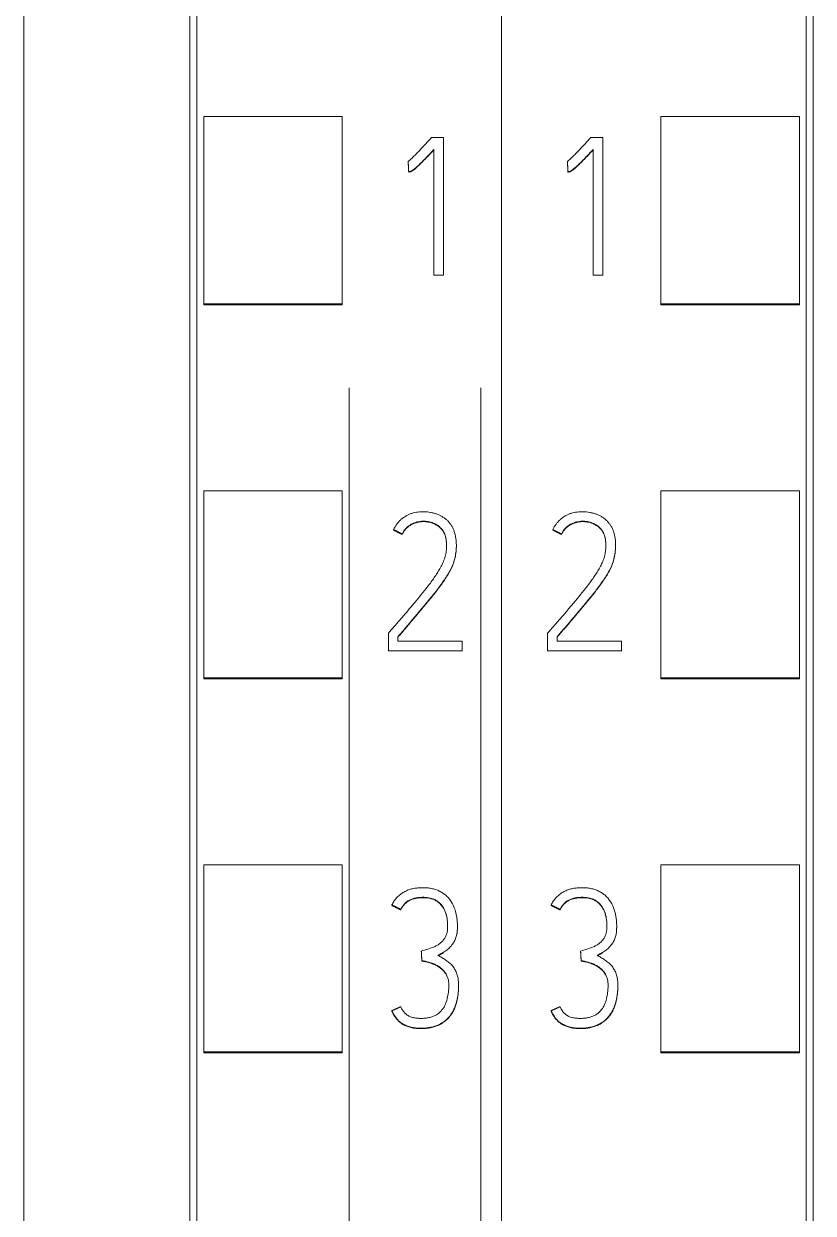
# Model space of a CAD drawing. Header units: millimetres. Extents: x 1359 to 3577, y 1336 to 3557.
# Drawn here: x 2708.67 to 2720.07, y 2962.39 to 2979.56 of the extents above; entities that cross this region are included whole.
import ezdxf

# ---------------------------------------------------------------- set-up
doc = ezdxf.new("R2010")
doc.units = ezdxf.units.MM
doc.layers.add('000-PI-Oprema', color=30, linetype='Continuous', lineweight=5)

msp = doc.modelspace()

# ---------------------------------------------------------------- linework, layer by layer
at = {"layer": '000-PI-Oprema', "color": 0, "linetype": 'ByBlock', "lineweight": 0}
for p, q in [((2715.571, 3041.237), (2715.571, 2927.819)), ((2715.571, 3041.237), (2715.571, 2927.819)), ((2711.171, 2930.141), (2711.171, 3038.956)), ((2719.971, 3038.956), (2719.971, 2930.141)), ((2711.271, 2975.522), (2711.271, 2978.224)), ((2711.271, 2978.224), (2713.271, 2978.224)), ((2713.271, 2975.522), (2713.271, 2978.224)), ((2717.871, 2975.522), (2717.871, 2978.224)), ((2719.871, 2978.224), (2717.871, 2978.224)), ((2719.871, 2975.522), (2719.871, 2978.224)), ((2714.732, 2977.922), (2714.558, 2977.922)), ((2714.732, 2975.934), (2714.732, 2977.922)), ((2717.032, 2977.922), (2716.858, 2977.922)), ((2717.032, 2975.934), (2717.032, 2977.922)), ((2714.594, 2977.75), (2714.594, 2975.934)), ((2716.894, 2977.75), (2716.894, 2975.934)), ((2714.222, 2977.577), (2714.222, 2977.57)), ((2716.522, 2977.577), (2716.522, 2977.57)), ((2714.23, 2977.429), (2714.23, 2977.423)), ((2716.53, 2977.429), (2716.53, 2977.423)), ((2714.594, 2975.934), (2714.732, 2975.934)), ((2716.894, 2975.934), (2717.032, 2975.934)), ((2711.271, 2975.506), (2711.271, 2975.522)), ((2711.271, 2975.522), (2713.271, 2975.522)), ((2711.271, 2975.506), (2713.271, 2975.506)), ((2713.271, 2975.506), (2713.271, 2975.522)), ((2717.871, 2975.506), (2717.871, 2975.522)), ((2719.871, 2975.522), (2717.871, 2975.522)), ((2719.871, 2975.506), (2717.871, 2975.506)), ((2719.871, 2975.506), (2719.871, 2975.522)), ((2713.371, 2974.306), (2713.371, 2910.351)), ((2715.271, 2974.306), (2715.271, 2910.351)), ((2711.271, 2970.12), (2711.271, 2972.822)), ((2711.271, 2972.822), (2713.271, 2972.822)), ((2713.271, 2970.12), (2713.271, 2972.822)), ((2717.871, 2970.12), (2717.871, 2972.822)), ((2719.871, 2972.822), (2717.871, 2972.822)), ((2719.871, 2970.12), (2719.871, 2972.822)), ((2714.011, 2972.261), (2714.011, 2972.255)), ((2714.136, 2972.197), (2714.136, 2972.191)), ((2716.311, 2972.261), (2716.311, 2972.255)), ((2716.436, 2972.197), (2716.436, 2972.191)), ((2714.918, 2972.029), (2714.918, 2972.035)), ((2717.218, 2972.029), (2717.218, 2972.035)), ((2713.936, 2970.765), (2713.936, 2970.51)), ((2714.075, 2970.648), (2714.075, 2970.715)), ((2715.001, 2970.648), (2714.075, 2970.648)), ((2715.001, 2970.51), (2715.001, 2970.648)), ((2716.236, 2970.765), (2716.236, 2970.51)), ((2716.375, 2970.648), (2716.375, 2970.715)), ((2717.301, 2970.648), (2716.375, 2970.648)), ((2717.301, 2970.51), (2717.301, 2970.648)), ((2713.936, 2970.51), (2713.936, 2970.504)), ((2713.936, 2970.51), (2715.001, 2970.51)), ((2715.001, 2970.51), (2715.001, 2970.504)), ((2716.236, 2970.51), (2716.236, 2970.504)), ((2716.236, 2970.51), (2717.301, 2970.51)), ((2717.301, 2970.51), (2717.301, 2970.504)), ((2711.271, 2970.106), (2711.271, 2970.12)), ((2711.271, 2970.12), (2713.271, 2970.12)), ((2713.271, 2970.106), (2713.271, 2970.12)), ((2717.871, 2970.106), (2717.871, 2970.12)), ((2719.871, 2970.12), (2717.871, 2970.12)), ((2719.871, 2970.106), (2719.871, 2970.12)), ((2711.271, 2970.106), (2713.271, 2970.106)), ((2719.871, 2970.106), (2717.871, 2970.106)), ((2711.271, 2964.719), (2711.271, 2967.42)), ((2711.271, 2967.42), (2713.271, 2967.42)), ((2713.271, 2964.719), (2713.271, 2967.42)), ((2717.871, 2964.719), (2717.871, 2967.42)), ((2719.871, 2967.42), (2717.871, 2967.42)), ((2719.871, 2964.719), (2719.871, 2967.42)), ((2713.987, 2966.841), (2713.987, 2966.835)), ((2714.115, 2966.778), (2714.115, 2966.771)), ((2716.287, 2966.841), (2716.287, 2966.835)), ((2716.415, 2966.778), (2716.415, 2966.771)), ((2714.933, 2966.523), (2714.933, 2966.529)), ((2717.233, 2966.523), (2717.233, 2966.529)), ((2714.412, 2966.176), (2714.412, 2966.17)), ((2716.712, 2966.176), (2716.712, 2966.17)), ((2714.42, 2966.038), (2714.42, 2966.031)), ((2716.72, 2966.038), (2716.72, 2966.031)), ((2714.95, 2965.67), (2714.95, 2965.676)), ((2717.25, 2965.67), (2717.25, 2965.676)), ((2713.987, 2965.314), (2713.987, 2965.308)), ((2716.287, 2965.314), (2716.287, 2965.308)), ((2711.271, 2964.706), (2711.271, 2964.719)), ((2711.271, 2964.719), (2713.271, 2964.719)), ((2711.271, 2964.706), (2713.271, 2964.706)), ((2713.271, 2964.706), (2713.271, 2964.719)), ((2717.871, 2964.706), (2717.871, 2964.719)), ((2719.871, 2964.719), (2717.871, 2964.719)), ((2719.871, 2964.706), (2717.871, 2964.706)), ((2719.871, 2964.706), (2719.871, 2964.719))]:
    msp.add_line(p, q, dxfattribs=at)
for points, knots in [([(2711.071, 2929.856), (2711.071, 2933.196), (2711.071, 2941.161), (2711.071, 2953.801), (2711.071, 2969.287), (2711.071, 2983.582), (2711.071, 2997.792), (2711.071, 3012.358), (2711.071, 3026.528), (2711.071, 3036.098), (2711.071, 3039.142)], [0, 0, 0, 0, 0.091483, 0.21812, 0.346206, 0.515858, 0.610111, 0.736264, 0.916066, 1, 1, 1, 1]), ([(2720.071, 3039.142), (2720.071, 3036.098), (2720.071, 3026.528), (2720.071, 3012.358), (2720.071, 2997.792), (2720.071, 2983.582), (2720.071, 2969.287), (2720.071, 2953.801), (2720.071, 2941.161), (2720.071, 2933.196), (2720.071, 2929.856)], [0, 0, 0, 0, 0.083934, 0.263736, 0.389889, 0.484142, 0.653794, 0.78188, 0.908517, 1, 1, 1, 1]), ([(2708.671, 3036.077), (2708.671, 3034.053), (2708.671, 3025.504), (2708.671, 3012.358), (2708.671, 2997.792), (2708.671, 2983.582), (2708.671, 2969.287), (2708.671, 2953.801), (2708.671, 2941.043), (2708.671, 2932.161), (2708.671, 2927.904), (2708.671, 2927.106)], [0, 0, 0, 0, 0.055935, 0.236292, 0.362833, 0.457376, 0.627551, 0.756032, 0.883059, 0.978086, 1, 1, 1, 1]), ([(2714.558, 2977.922), (2714.531, 2977.892), (2714.504, 2977.862), (2714.45, 2977.803), (2714.422, 2977.774), (2714.381, 2977.73), (2714.367, 2977.715), (2714.339, 2977.686), (2714.325, 2977.672), (2714.297, 2977.643), (2714.282, 2977.63), (2714.252, 2977.603), (2714.237, 2977.589), (2714.222, 2977.577)], [0, 0, 0, 0, 0.25, 0.25, 0.5, 0.5, 0.625, 0.625, 0.75, 0.75, 0.875, 0.875, 1, 1, 1, 1]), ([(2716.858, 2977.922), (2716.831, 2977.892), (2716.804, 2977.862), (2716.75, 2977.803), (2716.722, 2977.774), (2716.681, 2977.73), (2716.667, 2977.715), (2716.639, 2977.686), (2716.625, 2977.672), (2716.597, 2977.643), (2716.582, 2977.63), (2716.552, 2977.603), (2716.537, 2977.589), (2716.522, 2977.577)], [0, 0, 0, 0, 0.25, 0.25, 0.5, 0.5, 0.625, 0.625, 0.75, 0.75, 0.875, 0.875, 1, 1, 1, 1]), ([(2714.23, 2977.429), (2714.235, 2977.429), (2714.24, 2977.43), (2714.251, 2977.432), (2714.256, 2977.433), (2714.265, 2977.437), (2714.27, 2977.439), (2714.279, 2977.444), (2714.283, 2977.447), (2714.296, 2977.456), (2714.304, 2977.462), (2714.32, 2977.475), (2714.328, 2977.482), (2714.351, 2977.502), (2714.366, 2977.516), (2714.395, 2977.544), (2714.41, 2977.558), (2714.453, 2977.602), (2714.481, 2977.631), (2714.538, 2977.691), (2714.566, 2977.721), (2714.594, 2977.75)], [0, 0, 0, 0, 0.03125, 0.03125, 0.0625, 0.0625, 0.09375, 0.09375, 0.125, 0.125, 0.1875, 0.1875, 0.25, 0.25, 0.375, 0.375, 0.5, 0.5, 0.75, 0.75, 1, 1, 1, 1]), ([(2714.594, 2977.744), (2714.566, 2977.714), (2714.538, 2977.684), (2714.481, 2977.625), (2714.453, 2977.596), (2714.41, 2977.552), (2714.395, 2977.538), (2714.365, 2977.51), (2714.35, 2977.496), (2714.327, 2977.475), (2714.32, 2977.469), (2714.304, 2977.456), (2714.296, 2977.45), (2714.283, 2977.441), (2714.279, 2977.438), (2714.27, 2977.433), (2714.265, 2977.431), (2714.256, 2977.427), (2714.251, 2977.426), (2714.24, 2977.424), (2714.235, 2977.423), (2714.23, 2977.423)], [0, 0, 0, 0, 0.25, 0.25, 0.5, 0.5, 0.625, 0.625, 0.75, 0.75, 0.8125, 0.8125, 0.875, 0.875, 0.90625, 0.90625, 0.9375, 0.9375, 0.96875, 0.96875, 1, 1, 1, 1]), ([(2716.53, 2977.429), (2716.535, 2977.429), (2716.54, 2977.43), (2716.551, 2977.432), (2716.556, 2977.433), (2716.565, 2977.437), (2716.57, 2977.439), (2716.579, 2977.444), (2716.583, 2977.447), (2716.596, 2977.456), (2716.604, 2977.462), (2716.62, 2977.475), (2716.628, 2977.482), (2716.651, 2977.502), (2716.666, 2977.516), (2716.695, 2977.544), (2716.71, 2977.558), (2716.753, 2977.602), (2716.781, 2977.631), (2716.838, 2977.691), (2716.866, 2977.721), (2716.894, 2977.75)], [0, 0, 0, 0, 0.03125, 0.03125, 0.0625, 0.0625, 0.09375, 0.09375, 0.125, 0.125, 0.1875, 0.1875, 0.25, 0.25, 0.375, 0.375, 0.5, 0.5, 0.75, 0.75, 1, 1, 1, 1]), ([(2716.894, 2977.744), (2716.866, 2977.714), (2716.838, 2977.684), (2716.781, 2977.625), (2716.753, 2977.596), (2716.71, 2977.552), (2716.695, 2977.538), (2716.665, 2977.51), (2716.65, 2977.496), (2716.627, 2977.475), (2716.62, 2977.469), (2716.604, 2977.456), (2716.596, 2977.45), (2716.583, 2977.441), (2716.579, 2977.438), (2716.57, 2977.433), (2716.565, 2977.431), (2716.556, 2977.427), (2716.551, 2977.426), (2716.54, 2977.424), (2716.535, 2977.423), (2716.53, 2977.423)], [0, 0, 0, 0, 0.25, 0.25, 0.5, 0.5, 0.625, 0.625, 0.75, 0.75, 0.8125, 0.8125, 0.875, 0.875, 0.90625, 0.90625, 0.9375, 0.9375, 0.96875, 0.96875, 1, 1, 1, 1]), ([(2714.075, 2970.715), (2714.114, 2970.761), (2714.153, 2970.807), (2714.231, 2970.899), (2714.27, 2970.945), (2714.348, 2971.036), (2714.387, 2971.082), (2714.465, 2971.174), (2714.503, 2971.221), (2714.579, 2971.314), (2714.617, 2971.361), (2714.671, 2971.433), (2714.689, 2971.458), (2714.724, 2971.507), (2714.742, 2971.532), (2714.775, 2971.582), (2714.791, 2971.607), (2714.821, 2971.659), (2714.836, 2971.686), (2714.854, 2971.727), (2714.86, 2971.741), (2714.872, 2971.769), (2714.877, 2971.783), (2714.891, 2971.826), (2714.898, 2971.856), (2714.909, 2971.915), (2714.913, 2971.944), (2714.917, 2971.989), (2714.918, 2972.004), (2714.918, 2972.035), (2714.918, 2972.05), (2714.916, 2972.095), (2714.913, 2972.125), (2714.905, 2972.17), (2714.902, 2972.184), (2714.894, 2972.214), (2714.89, 2972.228), (2714.879, 2972.257), (2714.873, 2972.271), (2714.86, 2972.298), (2714.852, 2972.311), (2714.84, 2972.33), (2714.836, 2972.336), (2714.827, 2972.348), (2714.822, 2972.354), (2714.808, 2972.372), (2714.797, 2972.383), (2714.776, 2972.404), (2714.765, 2972.415), (2714.747, 2972.428), (2714.741, 2972.433), (2714.728, 2972.441), (2714.722, 2972.445), (2714.689, 2972.465), (2714.661, 2972.477), (2714.618, 2972.492), (2714.603, 2972.496), (2714.574, 2972.504), (2714.559, 2972.507), (2714.529, 2972.513), (2714.514, 2972.514), (2714.484, 2972.517), (2714.469, 2972.518), (2714.439, 2972.519), (2714.424, 2972.519), (2714.394, 2972.517), (2714.378, 2972.516), (2714.333, 2972.511), (2714.303, 2972.505), (2714.26, 2972.491), (2714.246, 2972.486), (2714.225, 2972.477), (2714.218, 2972.473), (2714.205, 2972.466), (2714.198, 2972.463), (2714.165, 2972.444), (2714.141, 2972.426), (2714.107, 2972.396), (2714.096, 2972.385), (2714.076, 2972.363), (2714.066, 2972.351), (2714.039, 2972.315), (2714.024, 2972.289), (2714.011, 2972.261)], [0, 0, 0, 0, 0.0625, 0.0625, 0.125, 0.125, 0.1875, 0.1875, 0.25, 0.25, 0.3125, 0.3125, 0.34375, 0.34375, 0.375, 0.375, 0.40625, 0.40625, 0.4375, 0.4375, 0.453125, 0.453125, 0.46875, 0.46875, 0.5, 0.5, 0.53125, 0.53125, 0.546875, 0.546875, 0.5625, 0.5625, 0.59375, 0.59375, 0.609375, 0.609375, 0.625, 0.625, 0.640625, 0.640625, 0.65625, 0.65625, 0.664063, 0.664063, 0.671875, 0.671875, 0.6875, 0.6875, 0.703125, 0.703125, 0.710938, 0.710938, 0.71875, 0.71875, 0.75, 0.75, 0.765625, 0.765625, 0.78125, 0.78125, 0.796875, 0.796875, 0.8125, 0.8125, 0.828125, 0.828125, 0.84375, 0.84375, 0.875, 0.875, 0.890625, 0.890625, 0.898438, 0.898438, 0.90625, 0.90625, 0.9375, 0.9375, 0.953125, 0.953125, 0.96875, 0.96875, 1, 1, 1, 1]), ([(2716.375, 2970.715), (2716.414, 2970.761), (2716.453, 2970.807), (2716.531, 2970.899), (2716.57, 2970.945), (2716.648, 2971.036), (2716.687, 2971.082), (2716.765, 2971.174), (2716.803, 2971.221), (2716.879, 2971.314), (2716.917, 2971.361), (2716.971, 2971.433), (2716.989, 2971.458), (2717.024, 2971.507), (2717.042, 2971.532), (2717.075, 2971.582), (2717.091, 2971.607), (2717.121, 2971.659), (2717.136, 2971.686), (2717.154, 2971.727), (2717.16, 2971.741), (2717.172, 2971.769), (2717.177, 2971.783), (2717.191, 2971.826), (2717.198, 2971.856), (2717.209, 2971.915), (2717.213, 2971.944), (2717.217, 2971.989), (2717.218, 2972.004), (2717.218, 2972.035), (2717.218, 2972.05), (2717.216, 2972.095), (2717.213, 2972.125), (2717.205, 2972.17), (2717.202, 2972.184), (2717.194, 2972.214), (2717.19, 2972.228), (2717.179, 2972.257), (2717.173, 2972.271), (2717.16, 2972.298), (2717.152, 2972.311), (2717.14, 2972.33), (2717.136, 2972.336), (2717.127, 2972.348), (2717.122, 2972.354), (2717.108, 2972.372), (2717.097, 2972.383), (2717.076, 2972.404), (2717.065, 2972.415), (2717.047, 2972.428), (2717.041, 2972.433), (2717.028, 2972.441), (2717.022, 2972.445), (2716.989, 2972.465), (2716.961, 2972.477), (2716.918, 2972.492), (2716.903, 2972.496), (2716.874, 2972.504), (2716.859, 2972.507), (2716.829, 2972.513), (2716.814, 2972.514), (2716.784, 2972.517), (2716.769, 2972.518), (2716.739, 2972.519), (2716.724, 2972.519), (2716.694, 2972.517), (2716.678, 2972.516), (2716.633, 2972.511), (2716.603, 2972.505), (2716.56, 2972.491), (2716.546, 2972.486), (2716.525, 2972.477), (2716.518, 2972.473), (2716.505, 2972.466), (2716.498, 2972.463), (2716.465, 2972.444), (2716.441, 2972.426), (2716.407, 2972.396), (2716.396, 2972.385), (2716.376, 2972.363), (2716.366, 2972.351), (2716.339, 2972.315), (2716.324, 2972.289), (2716.311, 2972.261)], [0, 0, 0, 0, 0.0625, 0.0625, 0.125, 0.125, 0.1875, 0.1875, 0.25, 0.25, 0.3125, 0.3125, 0.34375, 0.34375, 0.375, 0.375, 0.40625, 0.40625, 0.4375, 0.4375, 0.453125, 0.453125, 0.46875, 0.46875, 0.5, 0.5, 0.53125, 0.53125, 0.546875, 0.546875, 0.5625, 0.5625, 0.59375, 0.59375, 0.609375, 0.609375, 0.625, 0.625, 0.640625, 0.640625, 0.65625, 0.65625, 0.664063, 0.664063, 0.671875, 0.671875, 0.6875, 0.6875, 0.703125, 0.703125, 0.710938, 0.710938, 0.71875, 0.71875, 0.75, 0.75, 0.765625, 0.765625, 0.78125, 0.78125, 0.796875, 0.796875, 0.8125, 0.8125, 0.828125, 0.828125, 0.84375, 0.84375, 0.875, 0.875, 0.890625, 0.890625, 0.898438, 0.898438, 0.90625, 0.90625, 0.9375, 0.9375, 0.953125, 0.953125, 0.96875, 0.96875, 1, 1, 1, 1]), ([(2714.136, 2972.197), (2714.147, 2972.221), (2714.161, 2972.243), (2714.185, 2972.273), (2714.194, 2972.282), (2714.212, 2972.301), (2714.222, 2972.309), (2714.254, 2972.332), (2714.276, 2972.344), (2714.325, 2972.364), (2714.35, 2972.371), (2714.388, 2972.378), (2714.401, 2972.38), (2714.426, 2972.382), (2714.44, 2972.383), (2714.479, 2972.382), (2714.504, 2972.38), (2714.542, 2972.371), (2714.555, 2972.368), (2714.579, 2972.359), (2714.591, 2972.354), (2714.626, 2972.338), (2714.648, 2972.324), (2714.679, 2972.3), (2714.688, 2972.291), (2714.706, 2972.272), (2714.714, 2972.262), (2714.726, 2972.246), (2714.729, 2972.24), (2714.736, 2972.229), (2714.745, 2972.212), (2714.752, 2972.194), (2714.76, 2972.169), (2714.763, 2972.156), (2714.769, 2972.131), (2714.771, 2972.118), (2714.774, 2972.093), (2714.775, 2972.08), (2714.777, 2972.054), (2714.777, 2972.041), (2714.777, 2972.015), (2714.776, 2972.002), (2714.774, 2971.976), (2714.773, 2971.963), (2714.768, 2971.925), (2714.763, 2971.899), (2714.753, 2971.862), (2714.75, 2971.85), (2714.741, 2971.825), (2714.737, 2971.813), (2714.722, 2971.777), (2714.711, 2971.754), (2714.687, 2971.708), (2714.674, 2971.686), (2714.648, 2971.642), (2714.634, 2971.621), (2714.591, 2971.557), (2714.562, 2971.515), (2714.469, 2971.391), (2714.404, 2971.312), (2714.305, 2971.193), (2714.272, 2971.154), (2714.205, 2971.076), (2714.172, 2971.037), (2714.104, 2970.959), (2714.071, 2970.92), (2714.003, 2970.842), (2713.97, 2970.804), (2713.936, 2970.765)], [0, 0, 0, 0, 0.03125, 0.03125, 0.046875, 0.046875, 0.0625, 0.0625, 0.09375, 0.09375, 0.125, 0.125, 0.140625, 0.140625, 0.15625, 0.15625, 0.1875, 0.1875, 0.203125, 0.203125, 0.21875, 0.21875, 0.25, 0.25, 0.265625, 0.265625, 0.28125, 0.28125, 0.289063, 0.289063, 0.296875, 0.3125, 0.3125, 0.328125, 0.328125, 0.34375, 0.34375, 0.359375, 0.359375, 0.375, 0.375, 0.390625, 0.390625, 0.40625, 0.40625, 0.4375, 0.4375, 0.453125, 0.453125, 0.46875, 0.46875, 0.5, 0.5, 0.53125, 0.53125, 0.5625, 0.5625, 0.625, 0.625, 0.75, 0.75, 0.8125, 0.8125, 0.875, 0.875, 0.9375, 0.9375, 1, 1, 1, 1]), ([(2714.777, 2972.026), (2714.777, 2972.036), (2714.777, 2972.047), (2714.775, 2972.07), (2714.774, 2972.083), (2714.771, 2972.108), (2714.769, 2972.121), (2714.764, 2972.147), (2714.761, 2972.16), (2714.753, 2972.184), (2714.749, 2972.196), (2714.74, 2972.214), (2714.737, 2972.22), (2714.731, 2972.231), (2714.727, 2972.237), (2714.709, 2972.264), (2714.691, 2972.283), (2714.666, 2972.304), (2714.661, 2972.308), (2714.65, 2972.315), (2714.634, 2972.326), (2714.606, 2972.342), (2714.582, 2972.352), (2714.557, 2972.361), (2714.544, 2972.364), (2714.506, 2972.373), (2714.481, 2972.376), (2714.428, 2972.377), (2714.389, 2972.373), (2714.351, 2972.365), (2714.326, 2972.357), (2714.314, 2972.353), (2714.29, 2972.343), (2714.278, 2972.338), (2714.255, 2972.325), (2714.244, 2972.319), (2714.212, 2972.295), (2714.194, 2972.277), (2714.169, 2972.247), (2714.162, 2972.236), (2714.148, 2972.214), (2714.142, 2972.203), (2714.136, 2972.191)], [0, 0, 0, 0, 0.034384, 0.034384, 0.076368, 0.076368, 0.118351, 0.118351, 0.160334, 0.160334, 0.202317, 0.202317, 0.223309, 0.223309, 0.244301, 0.244301, 0.328267, 0.328267, 0.349259, 0.349259, 0.370251, 0.412234, 0.454217, 0.454217, 0.496201, 0.496201, 0.580167, 0.580167, 0.664134, 0.706117, 0.706117, 0.7481, 0.7481, 0.790084, 0.790084, 0.832067, 0.832067, 0.916033, 0.916033, 0.958017, 0.958017, 1, 1, 1, 1]), ([(2716.436, 2972.197), (2716.447, 2972.221), (2716.461, 2972.243), (2716.485, 2972.273), (2716.494, 2972.282), (2716.512, 2972.301), (2716.522, 2972.309), (2716.554, 2972.332), (2716.576, 2972.344), (2716.625, 2972.364), (2716.65, 2972.371), (2716.688, 2972.378), (2716.701, 2972.38), (2716.726, 2972.382), (2716.74, 2972.383), (2716.779, 2972.382), (2716.804, 2972.38), (2716.842, 2972.371), (2716.855, 2972.368), (2716.879, 2972.359), (2716.891, 2972.354), (2716.926, 2972.338), (2716.948, 2972.324), (2716.979, 2972.3), (2716.988, 2972.291), (2717.006, 2972.272), (2717.014, 2972.262), (2717.026, 2972.246), (2717.029, 2972.24), (2717.036, 2972.229), (2717.045, 2972.212), (2717.052, 2972.194), (2717.06, 2972.169), (2717.063, 2972.156), (2717.069, 2972.131), (2717.071, 2972.118), (2717.074, 2972.093), (2717.075, 2972.08), (2717.077, 2972.054), (2717.077, 2972.041), (2717.077, 2972.015), (2717.076, 2972.002), (2717.074, 2971.976), (2717.073, 2971.963), (2717.068, 2971.925), (2717.063, 2971.899), (2717.053, 2971.862), (2717.05, 2971.85), (2717.041, 2971.825), (2717.037, 2971.813), (2717.022, 2971.777), (2717.011, 2971.754), (2716.987, 2971.708), (2716.974, 2971.686), (2716.948, 2971.642), (2716.934, 2971.621), (2716.891, 2971.557), (2716.862, 2971.515), (2716.769, 2971.391), (2716.704, 2971.312), (2716.605, 2971.193), (2716.572, 2971.154), (2716.505, 2971.076), (2716.472, 2971.037), (2716.404, 2970.959), (2716.371, 2970.92), (2716.303, 2970.842), (2716.27, 2970.804), (2716.236, 2970.765)], [0, 0, 0, 0, 0.03125, 0.03125, 0.046875, 0.046875, 0.0625, 0.0625, 0.09375, 0.09375, 0.125, 0.125, 0.140625, 0.140625, 0.15625, 0.15625, 0.1875, 0.1875, 0.203125, 0.203125, 0.21875, 0.21875, 0.25, 0.25, 0.265625, 0.265625, 0.28125, 0.28125, 0.289062, 0.289062, 0.296875, 0.3125, 0.3125, 0.328125, 0.328125, 0.34375, 0.34375, 0.359375, 0.359375, 0.375, 0.375, 0.390625, 0.390625, 0.40625, 0.40625, 0.4375, 0.4375, 0.453125, 0.453125, 0.46875, 0.46875, 0.5, 0.5, 0.53125, 0.53125, 0.5625, 0.5625, 0.625, 0.625, 0.75, 0.75, 0.8125, 0.8125, 0.875, 0.875, 0.9375, 0.9375, 1, 1, 1, 1]), ([(2717.077, 2972.026), (2717.077, 2972.036), (2717.077, 2972.047), (2717.075, 2972.07), (2717.074, 2972.083), (2717.071, 2972.108), (2717.069, 2972.121), (2717.064, 2972.147), (2717.061, 2972.16), (2717.053, 2972.184), (2717.049, 2972.196), (2717.04, 2972.214), (2717.037, 2972.22), (2717.031, 2972.231), (2717.027, 2972.237), (2717.009, 2972.264), (2716.991, 2972.283), (2716.966, 2972.304), (2716.961, 2972.308), (2716.95, 2972.315), (2716.934, 2972.326), (2716.906, 2972.342), (2716.882, 2972.352), (2716.857, 2972.361), (2716.844, 2972.364), (2716.806, 2972.373), (2716.781, 2972.376), (2716.728, 2972.377), (2716.689, 2972.373), (2716.651, 2972.365), (2716.626, 2972.357), (2716.614, 2972.353), (2716.59, 2972.343), (2716.578, 2972.338), (2716.555, 2972.325), (2716.544, 2972.319), (2716.512, 2972.295), (2716.494, 2972.277), (2716.469, 2972.247), (2716.462, 2972.236), (2716.448, 2972.214), (2716.442, 2972.203), (2716.436, 2972.191)], [0, 0, 0, 0, 0.034384, 0.034384, 0.076368, 0.076368, 0.118351, 0.118351, 0.160334, 0.160334, 0.202317, 0.202317, 0.223309, 0.223309, 0.244301, 0.244301, 0.328267, 0.328267, 0.349259, 0.349259, 0.370251, 0.412234, 0.454217, 0.454217, 0.496201, 0.496201, 0.580167, 0.580167, 0.664134, 0.706117, 0.706117, 0.7481, 0.7481, 0.790084, 0.790084, 0.832067, 0.832067, 0.916033, 0.916033, 0.958017, 0.958017, 1, 1, 1, 1]), ([(2714.918, 2972.028), (2714.918, 2972.023), (2714.918, 2972.017), (2714.918, 2971.996), (2714.917, 2971.981), (2714.913, 2971.936), (2714.909, 2971.906), (2714.898, 2971.847), (2714.89, 2971.818), (2714.876, 2971.775), (2714.871, 2971.761), (2714.86, 2971.732), (2714.854, 2971.719), (2714.835, 2971.677), (2714.82, 2971.651), (2714.79, 2971.599), (2714.774, 2971.574), (2714.741, 2971.524), (2714.724, 2971.499), (2714.689, 2971.451), (2714.671, 2971.426), (2714.616, 2971.355), (2714.579, 2971.307), (2714.503, 2971.214), (2714.464, 2971.168), (2714.387, 2971.075), (2714.348, 2971.03), (2714.27, 2970.938), (2714.231, 2970.892), (2714.153, 2970.8), (2714.114, 2970.755), (2714.075, 2970.709)], [0, 0, 0, 0, 0.010377, 0.010377, 0.038652, 0.038652, 0.095202, 0.095202, 0.151752, 0.151752, 0.180027, 0.180027, 0.208302, 0.208302, 0.264851, 0.264851, 0.321401, 0.321401, 0.377951, 0.377951, 0.434501, 0.434501, 0.547601, 0.547601, 0.660701, 0.660701, 0.7738, 0.7738, 0.8869, 0.8869, 1, 1, 1, 1]), ([(2717.218, 2972.028), (2717.218, 2972.023), (2717.218, 2972.017), (2717.218, 2971.996), (2717.217, 2971.981), (2717.213, 2971.936), (2717.209, 2971.906), (2717.198, 2971.847), (2717.19, 2971.818), (2717.176, 2971.775), (2717.171, 2971.761), (2717.16, 2971.732), (2717.154, 2971.719), (2717.135, 2971.677), (2717.12, 2971.651), (2717.09, 2971.599), (2717.074, 2971.574), (2717.041, 2971.524), (2717.024, 2971.499), (2716.989, 2971.451), (2716.971, 2971.426), (2716.916, 2971.355), (2716.879, 2971.307), (2716.803, 2971.214), (2716.764, 2971.168), (2716.687, 2971.075), (2716.648, 2971.03), (2716.57, 2970.938), (2716.531, 2970.892), (2716.453, 2970.8), (2716.414, 2970.755), (2716.375, 2970.709)], [0, 0, 0, 0, 0.010377, 0.010377, 0.038652, 0.038652, 0.095202, 0.095202, 0.151752, 0.151752, 0.180027, 0.180027, 0.208302, 0.208302, 0.264851, 0.264851, 0.321401, 0.321401, 0.377951, 0.377951, 0.434501, 0.434501, 0.547601, 0.547601, 0.660701, 0.660701, 0.7738, 0.7738, 0.8869, 0.8869, 1, 1, 1, 1]), ([(2713.987, 2966.841), (2713.996, 2966.86), (2714.015, 2966.895), (2714.04, 2966.927), (2714.06, 2966.95), (2714.067, 2966.957), (2714.082, 2966.971), (2714.09, 2966.978), (2714.113, 2966.997), (2714.129, 2967.009), (2714.155, 2967.025), (2714.164, 2967.03), (2714.182, 2967.039), (2714.191, 2967.043), (2714.219, 2967.056), (2714.238, 2967.063), (2714.267, 2967.071), (2714.277, 2967.074), (2714.296, 2967.078), (2714.306, 2967.08), (2714.336, 2967.085), (2714.376, 2967.09), (2714.416, 2967.091), (2714.457, 2967.091), (2714.477, 2967.09), (2714.517, 2967.086), (2714.537, 2967.083), (2714.577, 2967.075), (2714.596, 2967.071), (2714.635, 2967.058), (2714.653, 2967.051), (2714.681, 2967.038), (2714.69, 2967.033), (2714.708, 2967.023), (2714.716, 2967.018), (2714.741, 2967.001), (2714.757, 2966.989), (2714.779, 2966.969), (2714.786, 2966.962), (2714.8, 2966.947), (2714.807, 2966.939), (2714.839, 2966.9), (2714.86, 2966.866), (2714.894, 2966.792), (2714.905, 2966.753), (2714.919, 2966.695), (2714.922, 2966.675), (2714.928, 2966.635), (2714.93, 2966.615), (2714.933, 2966.575), (2714.933, 2966.555), (2714.933, 2966.515), (2714.933, 2966.494), (2714.93, 2966.454), (2714.928, 2966.434), (2714.92, 2966.394), (2714.914, 2966.375), (2714.9, 2966.338), (2714.891, 2966.319), (2714.875, 2966.293), (2714.87, 2966.285), (2714.858, 2966.268), (2714.852, 2966.26), (2714.833, 2966.237), (2714.818, 2966.223), (2714.796, 2966.203), (2714.788, 2966.196), (2714.772, 2966.184), (2714.764, 2966.178), (2714.738, 2966.161), (2714.721, 2966.151), (2714.686, 2966.131), (2714.669, 2966.121), (2714.65, 2966.112)], [0, 0, 0, 0, 0.03125, 0.0625, 0.0625, 0.078125, 0.078125, 0.09375, 0.09375, 0.125, 0.125, 0.140625, 0.140625, 0.15625, 0.15625, 0.1875, 0.1875, 0.203125, 0.203125, 0.21875, 0.21875, 0.25, 0.28125, 0.28125, 0.3125, 0.3125, 0.34375, 0.34375, 0.375, 0.375, 0.40625, 0.40625, 0.421875, 0.421875, 0.4375, 0.4375, 0.46875, 0.46875, 0.484375, 0.484375, 0.5, 0.5, 0.5625, 0.5625, 0.625, 0.625, 0.65625, 0.65625, 0.6875, 0.6875, 0.71875, 0.71875, 0.75, 0.75, 0.78125, 0.78125, 0.8125, 0.8125, 0.84375, 0.84375, 0.859375, 0.859375, 0.875, 0.875, 0.90625, 0.90625, 0.921875, 0.921875, 0.9375, 0.9375, 0.96875, 0.96875, 1, 1, 1, 1]), ([(2716.287, 2966.841), (2716.296, 2966.86), (2716.315, 2966.895), (2716.34, 2966.927), (2716.36, 2966.95), (2716.367, 2966.957), (2716.382, 2966.971), (2716.39, 2966.978), (2716.413, 2966.997), (2716.429, 2967.009), (2716.455, 2967.025), (2716.464, 2967.03), (2716.482, 2967.039), (2716.491, 2967.043), (2716.519, 2967.056), (2716.538, 2967.063), (2716.567, 2967.071), (2716.577, 2967.074), (2716.596, 2967.078), (2716.606, 2967.08), (2716.636, 2967.085), (2716.676, 2967.09), (2716.716, 2967.091), (2716.757, 2967.091), (2716.777, 2967.09), (2716.817, 2967.086), (2716.837, 2967.083), (2716.877, 2967.075), (2716.896, 2967.071), (2716.935, 2967.058), (2716.953, 2967.051), (2716.981, 2967.038), (2716.99, 2967.033), (2717.008, 2967.023), (2717.016, 2967.018), (2717.041, 2967.001), (2717.057, 2966.989), (2717.079, 2966.969), (2717.086, 2966.962), (2717.1, 2966.947), (2717.107, 2966.939), (2717.139, 2966.9), (2717.16, 2966.866), (2717.194, 2966.792), (2717.205, 2966.753), (2717.219, 2966.695), (2717.222, 2966.675), (2717.228, 2966.635), (2717.23, 2966.615), (2717.233, 2966.575), (2717.233, 2966.555), (2717.233, 2966.515), (2717.233, 2966.494), (2717.23, 2966.454), (2717.228, 2966.434), (2717.22, 2966.394), (2717.214, 2966.375), (2717.2, 2966.338), (2717.191, 2966.319), (2717.175, 2966.293), (2717.17, 2966.285), (2717.158, 2966.268), (2717.152, 2966.26), (2717.133, 2966.237), (2717.118, 2966.223), (2717.096, 2966.203), (2717.088, 2966.196), (2717.072, 2966.184), (2717.064, 2966.178), (2717.038, 2966.161), (2717.021, 2966.151), (2716.986, 2966.131), (2716.969, 2966.121), (2716.95, 2966.112)], [0, 0, 0, 0, 0.03125, 0.0625, 0.0625, 0.078125, 0.078125, 0.09375, 0.09375, 0.125, 0.125, 0.140625, 0.140625, 0.15625, 0.15625, 0.1875, 0.1875, 0.203125, 0.203125, 0.21875, 0.21875, 0.25, 0.28125, 0.28125, 0.3125, 0.3125, 0.34375, 0.34375, 0.375, 0.375, 0.40625, 0.40625, 0.421875, 0.421875, 0.4375, 0.4375, 0.46875, 0.46875, 0.484375, 0.484375, 0.5, 0.5, 0.5625, 0.5625, 0.625, 0.625, 0.65625, 0.65625, 0.6875, 0.6875, 0.71875, 0.71875, 0.75, 0.75, 0.78125, 0.78125, 0.8125, 0.8125, 0.84375, 0.84375, 0.859375, 0.859375, 0.875, 0.875, 0.90625, 0.90625, 0.921875, 0.921875, 0.9375, 0.9375, 0.96875, 0.96875, 1, 1, 1, 1]), ([(2714.412, 2966.176), (2714.444, 2966.185), (2714.475, 2966.195), (2714.538, 2966.215), (2714.569, 2966.225), (2714.615, 2966.245), (2714.629, 2966.253), (2714.658, 2966.27), (2714.671, 2966.279), (2714.691, 2966.294), (2714.697, 2966.3), (2714.709, 2966.311), (2714.715, 2966.317), (2714.732, 2966.335), (2714.742, 2966.348), (2714.755, 2966.369), (2714.759, 2966.376), (2714.767, 2966.391), (2714.77, 2966.398), (2714.779, 2966.422), (2714.783, 2966.438), (2714.789, 2966.47), (2714.791, 2966.487), (2714.792, 2966.52), (2714.792, 2966.536), (2714.792, 2966.585), (2714.789, 2966.618), (2714.781, 2966.667), (2714.778, 2966.683), (2714.772, 2966.707), (2714.769, 2966.715), (2714.764, 2966.731), (2714.761, 2966.739), (2714.752, 2966.762), (2714.745, 2966.777), (2714.728, 2966.806), (2714.719, 2966.82), (2714.699, 2966.846), (2714.688, 2966.859), (2714.67, 2966.876), (2714.664, 2966.881), (2714.651, 2966.891), (2714.644, 2966.896), (2714.623, 2966.91), (2714.608, 2966.918), (2714.578, 2966.93), (2714.562, 2966.935), (2714.529, 2966.943), (2714.513, 2966.946), (2714.48, 2966.95), (2714.464, 2966.952), (2714.431, 2966.952), (2714.414, 2966.952), (2714.381, 2966.95), (2714.364, 2966.948), (2714.331, 2966.943), (2714.315, 2966.94), (2714.291, 2966.932), (2714.283, 2966.93), (2714.268, 2966.924), (2714.26, 2966.921), (2714.245, 2966.914), (2714.237, 2966.91), (2714.223, 2966.901), (2714.216, 2966.897), (2714.196, 2966.882), (2714.183, 2966.871), (2714.16, 2966.847), (2714.15, 2966.834), (2714.131, 2966.807), (2714.123, 2966.792), (2714.115, 2966.778)], [0, 0, 0, 0, 0.0625, 0.0625, 0.125, 0.125, 0.15625, 0.15625, 0.1875, 0.1875, 0.203125, 0.203125, 0.21875, 0.21875, 0.25, 0.25, 0.265625, 0.265625, 0.28125, 0.28125, 0.3125, 0.3125, 0.34375, 0.34375, 0.375, 0.375, 0.4375, 0.4375, 0.46875, 0.46875, 0.484375, 0.484375, 0.5, 0.5, 0.53125, 0.53125, 0.5625, 0.5625, 0.59375, 0.59375, 0.609375, 0.609375, 0.625, 0.625, 0.65625, 0.65625, 0.6875, 0.6875, 0.71875, 0.71875, 0.75, 0.75, 0.78125, 0.78125, 0.8125, 0.8125, 0.84375, 0.84375, 0.859375, 0.859375, 0.875, 0.875, 0.890625, 0.890625, 0.90625, 0.90625, 0.9375, 0.9375, 0.96875, 0.96875, 1, 1, 1, 1]), ([(2714.115, 2966.771), (2714.123, 2966.786), (2714.131, 2966.8), (2714.149, 2966.828), (2714.159, 2966.84), (2714.177, 2966.858), (2714.183, 2966.864), (2714.195, 2966.875), (2714.202, 2966.88), (2714.215, 2966.89), (2714.222, 2966.894), (2714.236, 2966.903), (2714.243, 2966.907), (2714.266, 2966.917), (2714.281, 2966.923), (2714.313, 2966.933), (2714.329, 2966.936), (2714.362, 2966.942), (2714.378, 2966.943), (2714.411, 2966.946), (2714.428, 2966.946), (2714.478, 2966.945), (2714.511, 2966.942), (2714.551, 2966.932), (2714.559, 2966.93), (2714.575, 2966.925), (2714.583, 2966.922), (2714.606, 2966.913), (2714.62, 2966.905), (2714.642, 2966.892), (2714.648, 2966.887), (2714.662, 2966.877), (2714.668, 2966.871), (2714.686, 2966.855), (2714.697, 2966.842), (2714.713, 2966.823), (2714.717, 2966.816), (2714.727, 2966.802), (2714.74, 2966.781), (2714.751, 2966.759), (2714.763, 2966.728), (2714.768, 2966.712), (2714.777, 2966.682), (2714.78, 2966.669), (2714.782, 2966.655)], [0, 0, 0, 0, 0.055991, 0.055991, 0.111982, 0.111982, 0.139978, 0.139978, 0.167973, 0.167973, 0.195969, 0.195969, 0.223964, 0.223964, 0.279955, 0.279955, 0.335946, 0.335946, 0.391937, 0.391937, 0.447928, 0.447928, 0.55991, 0.55991, 0.587906, 0.587906, 0.615901, 0.615901, 0.671892, 0.671892, 0.699888, 0.699888, 0.727884, 0.727884, 0.783875, 0.783875, 0.81187, 0.81187, 0.839866, 0.895857, 0.895857, 0.951848, 0.951848, 1, 1, 1, 1]), ([(2716.712, 2966.176), (2716.744, 2966.185), (2716.775, 2966.195), (2716.838, 2966.215), (2716.869, 2966.225), (2716.915, 2966.245), (2716.929, 2966.253), (2716.958, 2966.27), (2716.971, 2966.279), (2716.991, 2966.294), (2716.997, 2966.3), (2717.009, 2966.311), (2717.015, 2966.317), (2717.032, 2966.335), (2717.042, 2966.348), (2717.055, 2966.369), (2717.059, 2966.376), (2717.067, 2966.391), (2717.07, 2966.398), (2717.079, 2966.422), (2717.083, 2966.438), (2717.089, 2966.47), (2717.091, 2966.487), (2717.092, 2966.52), (2717.092, 2966.536), (2717.092, 2966.585), (2717.089, 2966.618), (2717.081, 2966.667), (2717.078, 2966.683), (2717.072, 2966.707), (2717.069, 2966.715), (2717.064, 2966.731), (2717.061, 2966.739), (2717.052, 2966.762), (2717.045, 2966.777), (2717.028, 2966.806), (2717.019, 2966.82), (2716.999, 2966.846), (2716.988, 2966.859), (2716.97, 2966.876), (2716.964, 2966.881), (2716.951, 2966.891), (2716.944, 2966.896), (2716.923, 2966.91), (2716.908, 2966.918), (2716.878, 2966.93), (2716.862, 2966.935), (2716.829, 2966.943), (2716.813, 2966.946), (2716.78, 2966.95), (2716.764, 2966.952), (2716.731, 2966.952), (2716.714, 2966.952), (2716.681, 2966.95), (2716.664, 2966.948), (2716.631, 2966.943), (2716.615, 2966.94), (2716.591, 2966.932), (2716.583, 2966.93), (2716.568, 2966.924), (2716.56, 2966.921), (2716.545, 2966.914), (2716.537, 2966.91), (2716.523, 2966.901), (2716.516, 2966.897), (2716.496, 2966.882), (2716.483, 2966.871), (2716.46, 2966.847), (2716.45, 2966.834), (2716.431, 2966.807), (2716.423, 2966.792), (2716.415, 2966.778)], [0, 0, 0, 0, 0.0625, 0.0625, 0.125, 0.125, 0.15625, 0.15625, 0.1875, 0.1875, 0.203125, 0.203125, 0.21875, 0.21875, 0.25, 0.25, 0.265625, 0.265625, 0.28125, 0.28125, 0.3125, 0.3125, 0.34375, 0.34375, 0.375, 0.375, 0.4375, 0.4375, 0.46875, 0.46875, 0.484375, 0.484375, 0.5, 0.5, 0.53125, 0.53125, 0.5625, 0.5625, 0.59375, 0.59375, 0.609375, 0.609375, 0.625, 0.625, 0.65625, 0.65625, 0.6875, 0.6875, 0.71875, 0.71875, 0.75, 0.75, 0.78125, 0.78125, 0.8125, 0.8125, 0.84375, 0.84375, 0.859375, 0.859375, 0.875, 0.875, 0.890625, 0.890625, 0.90625, 0.90625, 0.9375, 0.9375, 0.96875, 0.96875, 1, 1, 1, 1]), ([(2716.415, 2966.771), (2716.423, 2966.786), (2716.431, 2966.8), (2716.449, 2966.828), (2716.459, 2966.84), (2716.477, 2966.858), (2716.483, 2966.864), (2716.495, 2966.875), (2716.502, 2966.88), (2716.515, 2966.89), (2716.522, 2966.894), (2716.536, 2966.903), (2716.543, 2966.907), (2716.566, 2966.917), (2716.581, 2966.923), (2716.613, 2966.933), (2716.629, 2966.936), (2716.662, 2966.942), (2716.678, 2966.943), (2716.711, 2966.946), (2716.728, 2966.946), (2716.778, 2966.945), (2716.811, 2966.942), (2716.851, 2966.932), (2716.859, 2966.93), (2716.875, 2966.925), (2716.883, 2966.922), (2716.906, 2966.913), (2716.92, 2966.905), (2716.942, 2966.892), (2716.948, 2966.887), (2716.962, 2966.877), (2716.968, 2966.871), (2716.986, 2966.855), (2716.997, 2966.842), (2717.013, 2966.823), (2717.017, 2966.816), (2717.027, 2966.802), (2717.04, 2966.781), (2717.051, 2966.759), (2717.063, 2966.728), (2717.068, 2966.712), (2717.077, 2966.682), (2717.08, 2966.669), (2717.082, 2966.655)], [0, 0, 0, 0, 0.055991, 0.055991, 0.111982, 0.111982, 0.139978, 0.139978, 0.167973, 0.167973, 0.195969, 0.195969, 0.223964, 0.223964, 0.279955, 0.279955, 0.335946, 0.335946, 0.391937, 0.391937, 0.447928, 0.447928, 0.55991, 0.55991, 0.587906, 0.587906, 0.615901, 0.615901, 0.671892, 0.671892, 0.699888, 0.699888, 0.727884, 0.727884, 0.783875, 0.783875, 0.81187, 0.81187, 0.839866, 0.895857, 0.895857, 0.951848, 0.951848, 1, 1, 1, 1]), ([(2714.928, 2966.43), (2714.929, 2966.442), (2714.931, 2966.454), (2714.933, 2966.485), (2714.933, 2966.504), (2714.933, 2966.522)], [0, 0, 0, 0, 0.4, 0.4, 1, 1, 1, 1]), ([(2717.228, 2966.43), (2717.229, 2966.442), (2717.231, 2966.454), (2717.233, 2966.485), (2717.233, 2966.504), (2717.233, 2966.522)], [0, 0, 0, 0, 0.4, 0.4, 1, 1, 1, 1]), ([(2714.65, 2966.112), (2714.669, 2966.103), (2714.688, 2966.093), (2714.724, 2966.071), (2714.742, 2966.061), (2714.777, 2966.038), (2714.794, 2966.025), (2714.819, 2966.005), (2714.827, 2965.998), (2714.842, 2965.983), (2714.849, 2965.976), (2714.87, 2965.952), (2714.882, 2965.935), (2714.898, 2965.907), (2714.903, 2965.898), (2714.912, 2965.879), (2714.916, 2965.869), (2714.928, 2965.84), (2714.934, 2965.82), (2714.941, 2965.789), (2714.943, 2965.778), (2714.946, 2965.757), (2714.947, 2965.747), (2714.95, 2965.716), (2714.95, 2965.695), (2714.95, 2965.653), (2714.949, 2965.632), (2714.947, 2965.59), (2714.945, 2965.569), (2714.939, 2965.527), (2714.936, 2965.506), (2714.923, 2965.445), (2714.912, 2965.405), (2714.893, 2965.356), (2714.888, 2965.347), (2714.879, 2965.328), (2714.875, 2965.318), (2714.859, 2965.29), (2714.848, 2965.272), (2714.824, 2965.238), (2714.81, 2965.222), (2714.788, 2965.199), (2714.78, 2965.192), (2714.765, 2965.178), (2714.757, 2965.171), (2714.732, 2965.151), (2714.714, 2965.14), (2714.687, 2965.124), (2714.677, 2965.119), (2714.658, 2965.11), (2714.648, 2965.106), (2714.599, 2965.086), (2714.558, 2965.076), (2714.496, 2965.067), (2714.475, 2965.064), (2714.433, 2965.062), (2714.411, 2965.062), (2714.369, 2965.062), (2714.348, 2965.064), (2714.317, 2965.067), (2714.306, 2965.068), (2714.285, 2965.072), (2714.275, 2965.074), (2714.244, 2965.081), (2714.224, 2965.088), (2714.194, 2965.1), (2714.185, 2965.104), (2714.166, 2965.113), (2714.156, 2965.118), (2714.129, 2965.134), (2714.111, 2965.146), (2714.087, 2965.167), (2714.08, 2965.174), (2714.065, 2965.189), (2714.058, 2965.197), (2714.038, 2965.222), (2714.027, 2965.24), (2714.006, 2965.276), (2713.996, 2965.295), (2713.987, 2965.314)], [0, 0, 0, 0, 0.03125, 0.03125, 0.0625, 0.0625, 0.09375, 0.09375, 0.109375, 0.109375, 0.125, 0.125, 0.15625, 0.15625, 0.171875, 0.171875, 0.1875, 0.1875, 0.21875, 0.21875, 0.234375, 0.234375, 0.25, 0.25, 0.28125, 0.28125, 0.3125, 0.3125, 0.34375, 0.34375, 0.375, 0.375, 0.4375, 0.4375, 0.453125, 0.453125, 0.46875, 0.46875, 0.5, 0.5, 0.53125, 0.53125, 0.546875, 0.546875, 0.5625, 0.5625, 0.59375, 0.59375, 0.609375, 0.609375, 0.625, 0.625, 0.6875, 0.6875, 0.71875, 0.71875, 0.75, 0.75, 0.78125, 0.78125, 0.796875, 0.796875, 0.8125, 0.8125, 0.84375, 0.84375, 0.859375, 0.859375, 0.875, 0.875, 0.90625, 0.90625, 0.921875, 0.921875, 0.9375, 0.9375, 0.96875, 0.96875, 1, 1, 1, 1]), ([(2714.115, 2965.372), (2714.122, 2965.356), (2714.13, 2965.341), (2714.148, 2965.312), (2714.159, 2965.298), (2714.176, 2965.279), (2714.183, 2965.273), (2714.196, 2965.261), (2714.202, 2965.256), (2714.217, 2965.246), (2714.224, 2965.242), (2714.24, 2965.234), (2714.248, 2965.23), (2714.272, 2965.221), (2714.288, 2965.216), (2714.322, 2965.209), (2714.34, 2965.207), (2714.374, 2965.204), (2714.391, 2965.203), (2714.426, 2965.203), (2714.443, 2965.204), (2714.477, 2965.207), (2714.494, 2965.209), (2714.52, 2965.214), (2714.529, 2965.216), (2714.545, 2965.22), (2714.554, 2965.222), (2714.578, 2965.23), (2714.595, 2965.237), (2714.618, 2965.248), (2714.626, 2965.252), (2714.64, 2965.261), (2714.648, 2965.266), (2714.669, 2965.281), (2714.681, 2965.293), (2714.705, 2965.318), (2714.716, 2965.331), (2714.736, 2965.36), (2714.744, 2965.375), (2714.759, 2965.407), (2714.766, 2965.423), (2714.783, 2965.472), (2714.79, 2965.506), (2714.799, 2965.556), (2714.802, 2965.574), (2714.806, 2965.608), (2714.807, 2965.625), (2714.809, 2965.66), (2714.809, 2965.677), (2714.808, 2965.703), (2714.808, 2965.712), (2714.807, 2965.729), (2714.806, 2965.738), (2714.802, 2965.763), (2714.798, 2965.78), (2714.789, 2965.804), (2714.786, 2965.812), (2714.779, 2965.828), (2714.775, 2965.836), (2714.761, 2965.858), (2714.751, 2965.872), (2714.729, 2965.899), (2714.717, 2965.911), (2714.691, 2965.934), (2714.677, 2965.944), (2714.648, 2965.963), (2714.633, 2965.971), (2714.602, 2965.987), (2714.586, 2965.993), (2714.554, 2966.005), (2714.537, 2966.01), (2714.488, 2966.024), (2714.454, 2966.032), (2714.42, 2966.038)], [0, 0, 0, 0, 0.03125, 0.03125, 0.0625, 0.0625, 0.078125, 0.078125, 0.09375, 0.09375, 0.109375, 0.109375, 0.125, 0.125, 0.15625, 0.15625, 0.1875, 0.1875, 0.21875, 0.21875, 0.25, 0.25, 0.28125, 0.28125, 0.296875, 0.296875, 0.3125, 0.3125, 0.34375, 0.34375, 0.359375, 0.359375, 0.375, 0.375, 0.40625, 0.40625, 0.4375, 0.4375, 0.46875, 0.46875, 0.5, 0.5, 0.5625, 0.5625, 0.59375, 0.59375, 0.625, 0.625, 0.65625, 0.65625, 0.671875, 0.671875, 0.6875, 0.6875, 0.71875, 0.71875, 0.734375, 0.734375, 0.75, 0.75, 0.78125, 0.78125, 0.8125, 0.8125, 0.84375, 0.84375, 0.875, 0.875, 0.90625, 0.90625, 0.9375, 0.9375, 1, 1, 1, 1]), ([(2714.42, 2966.031), (2714.454, 2966.026), (2714.488, 2966.018), (2714.537, 2966.004), (2714.554, 2965.999), (2714.586, 2965.987), (2714.602, 2965.98), (2714.625, 2965.969), (2714.633, 2965.965), (2714.648, 2965.956), (2714.655, 2965.952), (2714.677, 2965.938), (2714.691, 2965.928), (2714.711, 2965.911), (2714.717, 2965.905), (2714.729, 2965.892), (2714.735, 2965.886), (2714.752, 2965.866), (2714.762, 2965.852), (2714.775, 2965.83), (2714.779, 2965.822), (2714.783, 2965.814), (2714.783, 2965.813), (2714.783, 2965.813)], [0, 0, 0, 0, 0.234563, 0.234563, 0.351844, 0.351844, 0.469126, 0.469126, 0.527766, 0.527766, 0.586407, 0.586407, 0.703689, 0.703689, 0.762329, 0.762329, 0.82097, 0.82097, 0.938251, 0.938251, 0.996892, 0.996892, 1, 1, 1, 1]), ([(2714.65, 2966.106), (2714.668, 2966.115), (2714.686, 2966.125), (2714.712, 2966.139), (2714.72, 2966.144), (2714.728, 2966.149)], [0, 0, 0, 0, 0.680967, 0.680967, 1, 1, 1, 1]), ([(2716.95, 2966.112), (2716.969, 2966.103), (2716.988, 2966.093), (2717.024, 2966.071), (2717.042, 2966.061), (2717.077, 2966.038), (2717.094, 2966.025), (2717.119, 2966.005), (2717.127, 2965.998), (2717.142, 2965.983), (2717.149, 2965.976), (2717.17, 2965.952), (2717.182, 2965.935), (2717.198, 2965.907), (2717.203, 2965.898), (2717.212, 2965.879), (2717.216, 2965.869), (2717.228, 2965.84), (2717.234, 2965.82), (2717.241, 2965.789), (2717.243, 2965.778), (2717.246, 2965.757), (2717.247, 2965.747), (2717.25, 2965.716), (2717.25, 2965.695), (2717.25, 2965.653), (2717.249, 2965.632), (2717.247, 2965.59), (2717.245, 2965.569), (2717.239, 2965.527), (2717.236, 2965.506), (2717.223, 2965.445), (2717.212, 2965.405), (2717.193, 2965.356), (2717.188, 2965.347), (2717.179, 2965.328), (2717.175, 2965.318), (2717.159, 2965.29), (2717.148, 2965.272), (2717.124, 2965.238), (2717.11, 2965.222), (2717.088, 2965.199), (2717.08, 2965.192), (2717.065, 2965.178), (2717.057, 2965.171), (2717.032, 2965.151), (2717.014, 2965.14), (2716.987, 2965.124), (2716.977, 2965.119), (2716.958, 2965.11), (2716.948, 2965.106), (2716.899, 2965.086), (2716.858, 2965.076), (2716.796, 2965.067), (2716.775, 2965.064), (2716.733, 2965.062), (2716.711, 2965.062), (2716.669, 2965.062), (2716.648, 2965.064), (2716.617, 2965.067), (2716.606, 2965.068), (2716.585, 2965.072), (2716.575, 2965.074), (2716.544, 2965.081), (2716.524, 2965.088), (2716.494, 2965.1), (2716.485, 2965.104), (2716.466, 2965.113), (2716.456, 2965.118), (2716.429, 2965.134), (2716.411, 2965.146), (2716.387, 2965.167), (2716.38, 2965.174), (2716.365, 2965.189), (2716.358, 2965.197), (2716.338, 2965.222), (2716.327, 2965.24), (2716.306, 2965.276), (2716.296, 2965.295), (2716.287, 2965.314)], [0, 0, 0, 0, 0.03125, 0.03125, 0.0625, 0.0625, 0.09375, 0.09375, 0.109375, 0.109375, 0.125, 0.125, 0.15625, 0.15625, 0.171875, 0.171875, 0.1875, 0.1875, 0.21875, 0.21875, 0.234375, 0.234375, 0.25, 0.25, 0.28125, 0.28125, 0.3125, 0.3125, 0.34375, 0.34375, 0.375, 0.375, 0.4375, 0.4375, 0.453125, 0.453125, 0.46875, 0.46875, 0.5, 0.5, 0.53125, 0.53125, 0.546875, 0.546875, 0.5625, 0.5625, 0.59375, 0.59375, 0.609375, 0.609375, 0.625, 0.625, 0.6875, 0.6875, 0.71875, 0.71875, 0.75, 0.75, 0.78125, 0.78125, 0.796875, 0.796875, 0.8125, 0.8125, 0.84375, 0.84375, 0.859375, 0.859375, 0.875, 0.875, 0.90625, 0.90625, 0.921875, 0.921875, 0.9375, 0.9375, 0.96875, 0.96875, 1, 1, 1, 1]), ([(2716.415, 2965.372), (2716.422, 2965.356), (2716.43, 2965.341), (2716.448, 2965.312), (2716.459, 2965.298), (2716.476, 2965.279), (2716.483, 2965.273), (2716.496, 2965.261), (2716.502, 2965.256), (2716.517, 2965.246), (2716.524, 2965.242), (2716.54, 2965.234), (2716.548, 2965.23), (2716.572, 2965.221), (2716.588, 2965.216), (2716.622, 2965.209), (2716.64, 2965.207), (2716.674, 2965.204), (2716.691, 2965.203), (2716.726, 2965.203), (2716.743, 2965.204), (2716.777, 2965.207), (2716.794, 2965.209), (2716.82, 2965.214), (2716.829, 2965.216), (2716.845, 2965.22), (2716.854, 2965.222), (2716.878, 2965.23), (2716.895, 2965.237), (2716.918, 2965.248), (2716.926, 2965.252), (2716.94, 2965.261), (2716.948, 2965.266), (2716.969, 2965.281), (2716.981, 2965.293), (2717.005, 2965.318), (2717.016, 2965.331), (2717.036, 2965.36), (2717.044, 2965.375), (2717.059, 2965.407), (2717.066, 2965.423), (2717.083, 2965.472), (2717.09, 2965.506), (2717.099, 2965.556), (2717.102, 2965.574), (2717.106, 2965.608), (2717.107, 2965.625), (2717.109, 2965.66), (2717.109, 2965.677), (2717.108, 2965.703), (2717.108, 2965.712), (2717.107, 2965.729), (2717.106, 2965.738), (2717.102, 2965.763), (2717.098, 2965.78), (2717.089, 2965.804), (2717.086, 2965.812), (2717.079, 2965.828), (2717.075, 2965.836), (2717.061, 2965.858), (2717.051, 2965.872), (2717.029, 2965.899), (2717.017, 2965.911), (2716.991, 2965.934), (2716.977, 2965.944), (2716.948, 2965.963), (2716.933, 2965.971), (2716.902, 2965.987), (2716.886, 2965.993), (2716.854, 2966.005), (2716.837, 2966.01), (2716.788, 2966.024), (2716.754, 2966.032), (2716.72, 2966.038)], [0, 0, 0, 0, 0.03125, 0.03125, 0.0625, 0.0625, 0.078125, 0.078125, 0.09375, 0.09375, 0.109375, 0.109375, 0.125, 0.125, 0.15625, 0.15625, 0.1875, 0.1875, 0.21875, 0.21875, 0.25, 0.25, 0.28125, 0.28125, 0.296875, 0.296875, 0.3125, 0.3125, 0.34375, 0.34375, 0.359375, 0.359375, 0.375, 0.375, 0.40625, 0.40625, 0.4375, 0.4375, 0.46875, 0.46875, 0.5, 0.5, 0.5625, 0.5625, 0.59375, 0.59375, 0.625, 0.625, 0.65625, 0.65625, 0.671875, 0.671875, 0.6875, 0.6875, 0.71875, 0.71875, 0.734375, 0.734375, 0.75, 0.75, 0.78125, 0.78125, 0.8125, 0.8125, 0.84375, 0.84375, 0.875, 0.875, 0.90625, 0.90625, 0.9375, 0.9375, 1, 1, 1, 1]), ([(2716.72, 2966.031), (2716.754, 2966.026), (2716.788, 2966.018), (2716.837, 2966.004), (2716.854, 2965.999), (2716.886, 2965.987), (2716.902, 2965.98), (2716.925, 2965.969), (2716.933, 2965.965), (2716.948, 2965.956), (2716.955, 2965.952), (2716.977, 2965.938), (2716.991, 2965.928), (2717.011, 2965.911), (2717.017, 2965.905), (2717.029, 2965.892), (2717.035, 2965.886), (2717.052, 2965.866), (2717.062, 2965.852), (2717.075, 2965.83), (2717.079, 2965.822), (2717.083, 2965.814), (2717.083, 2965.813), (2717.083, 2965.813)], [0, 0, 0, 0, 0.234563, 0.234563, 0.351844, 0.351844, 0.469126, 0.469126, 0.527766, 0.527766, 0.586407, 0.586407, 0.703689, 0.703689, 0.762329, 0.762329, 0.82097, 0.82097, 0.938251, 0.938251, 0.996892, 0.996892, 1, 1, 1, 1]), ([(2716.95, 2966.106), (2716.968, 2966.115), (2716.986, 2966.125), (2717.012, 2966.139), (2717.02, 2966.144), (2717.028, 2966.149)], [0, 0, 0, 0, 0.680967, 0.680967, 1, 1, 1, 1]), ([(2713.987, 2965.308), (2713.996, 2965.288), (2714.006, 2965.27), (2714.027, 2965.233), (2714.038, 2965.216), (2714.058, 2965.191), (2714.065, 2965.183), (2714.079, 2965.168), (2714.087, 2965.161), (2714.111, 2965.14), (2714.128, 2965.128), (2714.156, 2965.112), (2714.165, 2965.107), (2714.184, 2965.098), (2714.194, 2965.094), (2714.223, 2965.082), (2714.243, 2965.076), (2714.284, 2965.066), (2714.305, 2965.062), (2714.347, 2965.058), (2714.368, 2965.056), (2714.41, 2965.055), (2714.43, 2965.056), (2714.472, 2965.058), (2714.493, 2965.06), (2714.525, 2965.065), (2714.535, 2965.066), (2714.556, 2965.071), (2714.566, 2965.073), (2714.597, 2965.081), (2714.617, 2965.087), (2714.646, 2965.099), (2714.656, 2965.103), (2714.675, 2965.112), (2714.684, 2965.117), (2714.712, 2965.132), (2714.729, 2965.144), (2714.762, 2965.169), (2714.778, 2965.183), (2714.807, 2965.213), (2714.821, 2965.229), (2714.846, 2965.263), (2714.858, 2965.281), (2714.873, 2965.308), (2714.878, 2965.318), (2714.887, 2965.337), (2714.891, 2965.347), (2714.911, 2965.395), (2714.923, 2965.436), (2714.935, 2965.497), (2714.939, 2965.518), (2714.944, 2965.559), (2714.946, 2965.58), (2714.948, 2965.604), (2714.948, 2965.608), (2714.948, 2965.611)], [0, 0, 0, 0, 0.045146, 0.045146, 0.090291, 0.090291, 0.112864, 0.112864, 0.135437, 0.135437, 0.180583, 0.180583, 0.203156, 0.203156, 0.225729, 0.225729, 0.270874, 0.270874, 0.31602, 0.31602, 0.361166, 0.361166, 0.406311, 0.406311, 0.451457, 0.451457, 0.47403, 0.47403, 0.496603, 0.496603, 0.541748, 0.541748, 0.564321, 0.564321, 0.586894, 0.586894, 0.63204, 0.63204, 0.677186, 0.677186, 0.722331, 0.722331, 0.767477, 0.767477, 0.79005, 0.79005, 0.812623, 0.812623, 0.902914, 0.902914, 0.94806, 0.94806, 0.993206, 0.993206, 1, 1, 1, 1]), ([(2716.287, 2965.308), (2716.296, 2965.288), (2716.306, 2965.27), (2716.327, 2965.233), (2716.338, 2965.216), (2716.358, 2965.191), (2716.365, 2965.183), (2716.379, 2965.168), (2716.387, 2965.161), (2716.411, 2965.14), (2716.428, 2965.128), (2716.456, 2965.112), (2716.465, 2965.107), (2716.484, 2965.098), (2716.494, 2965.094), (2716.523, 2965.082), (2716.543, 2965.076), (2716.584, 2965.066), (2716.605, 2965.062), (2716.647, 2965.058), (2716.668, 2965.056), (2716.71, 2965.055), (2716.73, 2965.056), (2716.772, 2965.058), (2716.793, 2965.06), (2716.825, 2965.065), (2716.835, 2965.066), (2716.856, 2965.071), (2716.866, 2965.073), (2716.897, 2965.081), (2716.917, 2965.087), (2716.946, 2965.099), (2716.956, 2965.103), (2716.975, 2965.112), (2716.984, 2965.117), (2717.012, 2965.132), (2717.029, 2965.144), (2717.062, 2965.169), (2717.078, 2965.183), (2717.107, 2965.213), (2717.121, 2965.229), (2717.146, 2965.263), (2717.158, 2965.281), (2717.173, 2965.308), (2717.178, 2965.318), (2717.187, 2965.337), (2717.191, 2965.347), (2717.211, 2965.395), (2717.223, 2965.436), (2717.235, 2965.497), (2717.239, 2965.518), (2717.244, 2965.559), (2717.246, 2965.58), (2717.248, 2965.604), (2717.248, 2965.608), (2717.248, 2965.611)], [0, 0, 0, 0, 0.045146, 0.045146, 0.090291, 0.090291, 0.112864, 0.112864, 0.135437, 0.135437, 0.180583, 0.180583, 0.203156, 0.203156, 0.225729, 0.225729, 0.270874, 0.270874, 0.31602, 0.31602, 0.361166, 0.361166, 0.406311, 0.406311, 0.451457, 0.451457, 0.47403, 0.47403, 0.496603, 0.496603, 0.541748, 0.541748, 0.564321, 0.564321, 0.586894, 0.586894, 0.63204, 0.63204, 0.677186, 0.677186, 0.722331, 0.722331, 0.767477, 0.767477, 0.79005, 0.79005, 0.812623, 0.812623, 0.902914, 0.902914, 0.94806, 0.94806, 0.993206, 0.993206, 1, 1, 1, 1])]:
    msp.add_open_spline(points, degree=3, knots=knots, dxfattribs=at)
for points, weights in [([(2714.222, 2977.577), (2714.226, 2977.503), (2714.23, 2977.429)], [0.499999983687, 0.500000016313, 0.499999983687]), ([(2714.23, 2977.423), (2714.226, 2977.497), (2714.222, 2977.57)], [0.499999980934, 0.500000019066, 0.499999980934]), ([(2716.522, 2977.577), (2716.526, 2977.503), (2716.53, 2977.429)], [0.499999983833, 0.500000016167, 0.499999983833]), ([(2716.53, 2977.423), (2716.526, 2977.497), (2716.522, 2977.57)], [0.499999983692, 0.500000016308, 0.499999983692]), ([(2714.011, 2972.261), (2714.073, 2972.229), (2714.136, 2972.197)], [0.500000117441, 0.499999882559, 0.500000117441]), ([(2714.136, 2972.191), (2714.073, 2972.223), (2714.011, 2972.255)], [0.500000120319, 0.499999879681, 0.500000120319]), ([(2716.311, 2972.261), (2716.373, 2972.229), (2716.436, 2972.197)], [0.500000034111, 0.499999965889, 0.500000034111]), ([(2716.436, 2972.191), (2716.373, 2972.223), (2716.311, 2972.255)], [0.500000252145, 0.499999747855, 0.500000252145]), ([(2714.115, 2966.778), (2714.051, 2966.809), (2713.987, 2966.841)], [0.500000011101, 0.499999988899, 0.500000011101]), ([(2713.987, 2966.835), (2714.051, 2966.803), (2714.115, 2966.771)], [0.500000016249, 0.499999983751, 0.500000016249]), ([(2716.415, 2966.778), (2716.351, 2966.809), (2716.287, 2966.841)], [0.499999930142, 0.500000069858, 0.499999930142]), ([(2716.287, 2966.835), (2716.351, 2966.803), (2716.415, 2966.771)], [0.499999864443, 0.500000135557, 0.499999864443]), ([(2714.42, 2966.038), (2714.416, 2966.107), (2714.412, 2966.176)], [0.500000029831, 0.499999970169, 0.500000029831]), ([(2714.412, 2966.17), (2714.416, 2966.101), (2714.42, 2966.031)], [0.500000009772, 0.499999990228, 0.500000009772]), ([(2716.72, 2966.038), (2716.716, 2966.107), (2716.712, 2966.176)], [0.500000030996, 0.499999969004, 0.500000030996]), ([(2716.712, 2966.17), (2716.716, 2966.101), (2716.72, 2966.031)], [0.499999996594, 0.500000003406, 0.499999996594]), ([(2713.987, 2965.314), (2714.051, 2965.343), (2714.115, 2965.372)], [0.499999744046, 0.500000255954, 0.499999744046]), ([(2716.287, 2965.314), (2716.351, 2965.343), (2716.415, 2965.372)], [0.500000149421, 0.499999850579, 0.500000149421])]:
    msp.add_rational_spline(points, weights, degree=2, dxfattribs=at)

doc.saveas('drawing.dxf')
